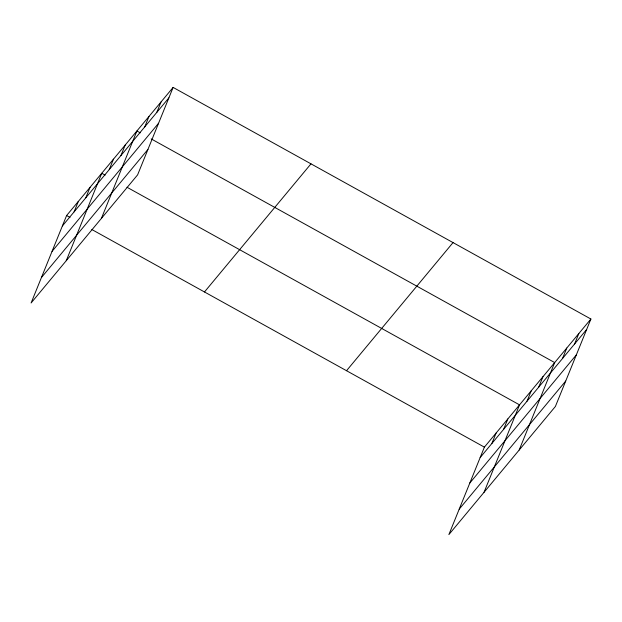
<?xml version="1.0" encoding="UTF-8"?>
<svg xmlns="http://www.w3.org/2000/svg" width="622" height="622" viewBox="0 0 622 622"><rect width="100%" height="100%" fill="white"/><g stroke="black" fill="none" stroke-linecap="round" stroke-linejoin="round"><path stroke-width="0.93" d="M173.118 87.414L66.608 215.531L31.1 302.976L137.61 174.86L173.118 87.414L590.9 319.024L555.392 406.469L448.882 534.586L484.39 447.14L590.9 319.024M74.088 211.877L78.325 201.442M85.805 197.788L90.042 187.346M66.251 260.704L101.759 173.258L105.118 175.116M109.231 169.604L113.468 159.162M120.948 155.508L125.185 145.074M101.394 218.423L136.902 130.978L140.269 132.844M144.739 126.896L148.977 116.454M156.806 112.372L161.044 101.938M491.87 443.486L496.107 433.044M503.587 429.39L507.824 418.956M484.033 492.305L519.541 404.86L126.974 187.238M527.013 401.206L531.25 390.764M538.73 387.109L542.967 376.675M519.176 450.025L554.684 362.579L151.193 138.9M562.521 358.497L566.759 348.063M574.588 343.982L578.825 333.54M62.371 225.973L168.881 97.856M52.054 251.381L158.563 123.265M41.417 277.567L147.927 149.451M204.475 291.967L310.984 163.85M346.524 370.712L453.034 242.596M480.153 457.574L586.663 329.458M469.835 482.991L576.345 354.874M459.199 509.169L565.709 381.053M66.608 215.531L69.967 217.397M91.831 229.518L484.39 447.14"/></g></svg>
